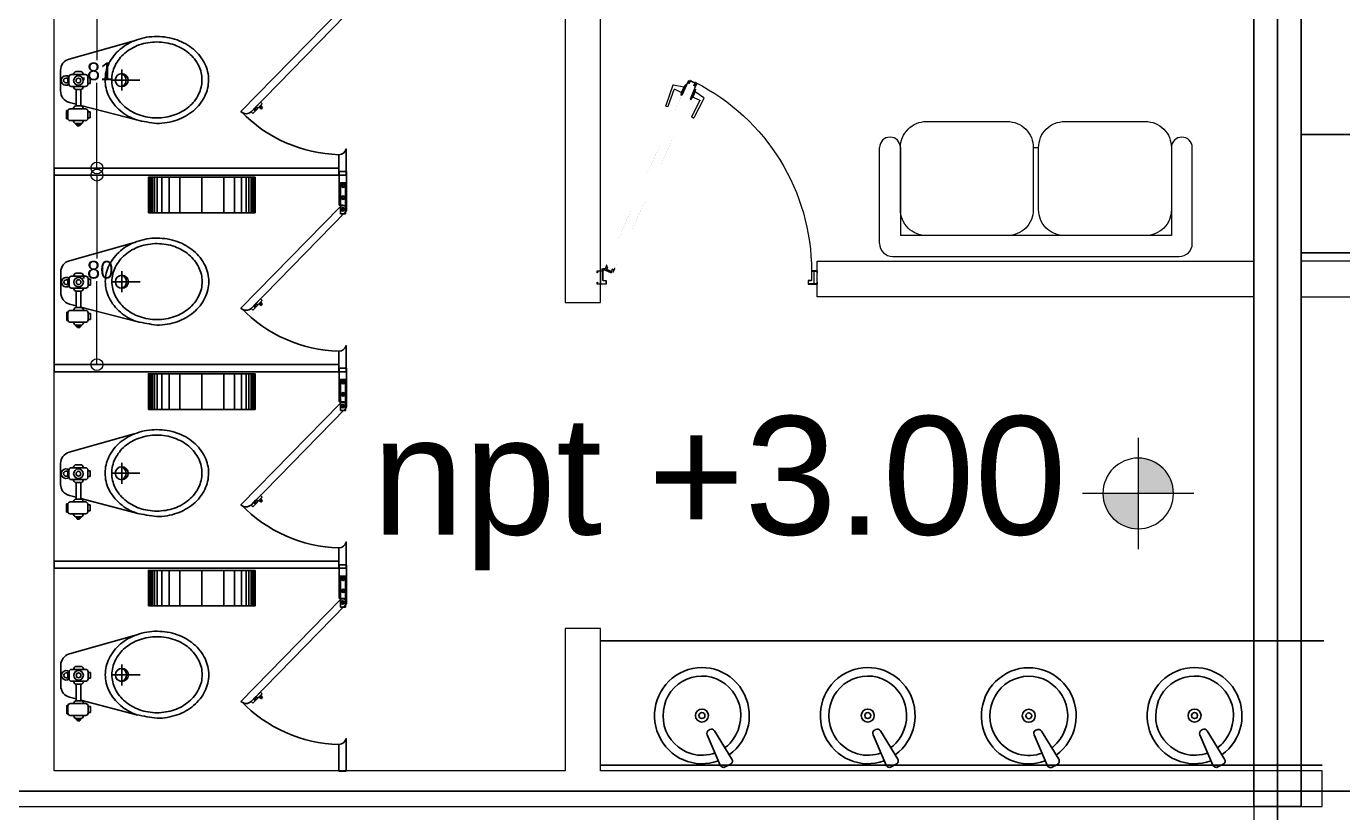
# Model space of a CAD drawing. Header units: millimetres. Extents: x 744843 to 745492, y 2520966 to 2521458.
# Drawn here: x 745410.05 to 745415.61, y 2521101.43 to 2521104.75 of the extents above; entities that cross this region are included whole.
import ezdxf

# ---------------------------------------------------------------- set-up
doc = ezdxf.new("R2010")
doc.units = ezdxf.units.MM
doc.header["$PDMODE"] = 35
doc.header["$PDSIZE"] = 1
doc.linetypes.add('HIDDEN', pattern=[9.524999999999999, 6.35, -3.175])
for name, color, linetype, lineweight in [('A_Cotas_Interiores', 8, 'Continuous', 20), ('A_Muebles', 8, 'Continuous', 20), ('A_Muros', 30, 'Continuous', 20), ('A_Muros_Concreto', 3, 'Continuous', 0), ('A_Niveles', 1, 'Continuous', 20), ('A_Proyecciones', 192, 'HIDDEN', 20), ('A_Puertas', 8, 'Continuous', 0), ('A_Textos', 4, 'Continuous', 20)]:
    doc.layers.add(name, color=color, linetype=linetype, lineweight=lineweight)
for name, color, linetype in [('A_Ejes', 8, 'Continuous'), ('A_Mamparas de Baño', 43, 'Continuous'), ('A_Muebles_fijos', 8, 'Continuous')]:
    doc.layers.add(name, color=color, linetype=linetype)
doc.styles.add('Arial', font='arial.ttf', dxfattribs={"height": 1})
doc.dimstyles.new('EJES', dxfattribs={"dimtxt": 0.25, "dimasz": 0.25, "dimexe": 0.5, "dimexo": 0.25, "dimgap": 0.01, "dimtad": 0, "dimtih": 1, "dimtoh": 1, "dimzin": 4, "dimdsep": 46, "dimtxsty": 'Standard', "dimblk": 'ORIGIN', "dimcen": 0.09, "dimclrd": 8, "dimclre": 8, "dimclrt": 4, "dimadec": 1, "dimazin": 0, "dimtfac": 1, "dimtofl": 0, "dimtmove": 2, "dimatfit": 3, "dimfxl": 0.15, "dimtolj": 1, "dimtzin": 0, "dimlwd": -1, "dimlwe": -1, "dimarcsym": 0})

# ---------------------------------------------------------------- blocks, each defined once
blk = doc.blocks.new('niveles')
at = {"layer": 'A_Niveles'}
h = blk.add_hatch(color=256, dxfattribs=at)
h.paths.add_polyline_path([(-0.4383139003582898, 0.1738469321280718), (-0.2893174949567765, 0.1738469321280718), (-0.2893174949567765, 0.3228433375295851, 0.4142135623730951)])
h.paths.add_polyline_path([(-0.1403210895552633, 0.1738469321280718), (-0.2893174949567765, 0.1738469321280718), (-0.2893174949567765, 0.02485052672655855, 0.414213562373095)])
for p, q in [((-0.2893174949567765, 0.4091083379462361), (-0.2893174949567765, -0.06141447369009256)), ((-0.5246079820208251, 0.1738469321280718), (-0.05402700789272785, 0.1738469321280718)), ((-0.4792100731283426, 0.1738469321280718), (-0.0939138752873987, 0.1738469321280718))]:
    blk.add_line(p, q, dxfattribs=at)
blk.add_circle((-0.2893174949567765, 0.1738469321280718), 0.1489964054015132, dxfattribs=at)
at = {"layer": 'A_Textos', "ltscale": 0.0065, "width": 1.2}
blk.add_attdef('NIVEL', (0, 0), '', height=0.3, dxfattribs=at)
blk = doc.blocks.new('Porta_rollo_planta')
at = {"layer": 'A_Muebles_fijos'}
for p, q in [((0.004294411046430469, -0.1499999999068677), (0.004294411279261112, -4.656612873077393e-10)), ((0.009457122418098152, -0.1499999999068677), (0.009457122650928795, -4.656612873077393e-10)), ((0.01655583677347749, -0.1499999999068677), (0.01655583700630814, -4.656612873077393e-10)), ((0.02623588847927749, -0.1499999999068677), (0.02623588871210814, -4.656612873077393e-10)), ((0.03720664547290653, -0.1499999999068677), (0.03720664570573717, -4.656612873077393e-10)), ((0.0565667855553329, -0.1499999999068677), (0.05656678578816354, -4.656612873077393e-10)), ((0.08689768251497298, -0.1499999999068677), (0.08689768274780363, -4.656612873077393e-10)), ((0.1320713059976697, -0.1499999999068677), (0.1320713062305003, -4.656612873077393e-10)), ((0.2250000000931323, -0.1499999999068677), (0.2250000003259629, -4.656612873077393e-10)), ((0.3179286941885948, -0.1499999999068677), (0.3179286939557642, -4.656612873077393e-10)), ((0.3631023176712915, -0.1499999999068677), (0.3631023174384609, -4.656612873077393e-10)), ((0.3934332146309316, -0.1499999999068677), (0.393433214398101, -4.656612873077393e-10)), ((0.412793354713358, -0.1499999999068677), (0.4127933544805273, -4.656612873077393e-10)), ((0.423764111706987, -0.1499999999068677), (0.4237641114741564, -4.656612873077393e-10)), ((0.433444163412787, -0.1499999999068677), (0.4334441631799564, -4.656612873077393e-10)), ((0.4405428777681664, -0.1499999999068677), (0.4405428775353357, -4.656612873077393e-10)), ((0.445705589139834, -0.1499999999068677), (0.4457055889070034, -4.656612873077393e-10))]:
    blk.add_line(p, q, dxfattribs=at)
at = {"layer": 'A_Muebles_fijos', "ltscale": 0.0065}
blk.add_lwpolyline([(0.4500000000698492, -0.1499999999068677), (0.4500000000698492, 0), (0, 0), (0, -0.1499999999068677)], close=True, dxfattribs=at)
blk = doc.blocks.new('_Origin')
at = {"color": 0, "linetype": 'ByBlock', "lineweight": -2}
blk.add_line((0, 0), (-1, 0), dxfattribs=at)
blk.add_circle((0, 0), 0.5, dxfattribs=at)
blk = doc.blocks.new('*D151')
at = {"layer": 'A_Cotas_Interiores', "color": 8, "transparency": 16777216}
for p, q in [((745410.1952390056, 2521104.970897703), (745410.3999600066, 2521104.970897703)), ((745410.3499600065, 2521104.920897704), (745410.3499600065, 2521104.610897704)), ((745410.3499600065, 2521104.205897704), (745410.3499600065, 2521104.515897704)), ((745410.1952390111, 2521104.155897704), (745410.3999600066, 2521104.155897704))]:
    blk.add_line(p, q, dxfattribs=at)
at = {"layer": 'Defpoints', "color": 0, "transparency": 16777216}
for p in [(745410.1702390056, 2521104.970897703), (745410.1702390111, 2521104.155897704), (745410.3499600065, 2521104.155897704)]:
    blk.add_point(p, dxfattribs=at)
at = {"layer": 'A_Cotas_Interiores', "color": 8, "transparency": 16777216, "xscale": 0.05, "yscale": 0.05, "zscale": 0.05}
for p, rotation in [((745410.3499600065, 2521104.970897703), 90), ((745410.3499600065, 2521104.155897704), 270)]:
    blk.add_blockref('_Origin', p, dxfattribs=dict(at, rotation=rotation))
at = {"layer": 'A_Cotas_Interiores', "color": 4, "transparency": 16777216, "insert": (745410.3499600061, 2521104.563397704), "char_height": 0.075, "attachment_point": 5}
blk.add_mtext('\\A1;.81', dxfattribs=at)
blk = doc.blocks.new('A-Mamparas_80_120')
at = {"layer": 'A_Mamparas de Baño', "color": 8}
for p, q in [((0.3567067396361381, 0.28211873723194), (0.3645466673187912, 0.2897806009277701)), ((0.3813207561615855, 0.2883256678469479), (0.3741689373273402, 0.2813362842425704))]:
    blk.add_line(p, q, dxfattribs=at)
at = {"layer": 'A_Mamparas de Baño', "ltscale": 0.0065}
for points in [[(-0.0007004152284935117, 0.6919757248833776), (-0.0007004155777394772, 0.6919757248833776), (-0.0007004144135862589, 0.8449999988079071), (0.03054958558641374, 0.8449999988079071), (0.0305495853535831, 0.7054182044230402, -0.4142135617568543), (0.02804958540946245, 0.7029182044789195), (0.01492711645551026, 0.7029182040132582)], [(0.00332109013106674, 0.6750010377727449, -1.037268795555563), (0.02621664979960769, 0.6962840449996293), (0.4447649645153433, 0.2680085757747293, -0.4142135623730951), (0.4005737057887018, 0.2685161838307977), (0.003321091062389314, 0.6750010387040675)], [(0, 0), (0.03124999988358468, -4.656612873077393e-10, 0.414213562373095), (0.03124999988358468, -4.656612873077393e-10), (0.03124999988358468, 0.02128624264150858), (0.03124999953433871, 0.08629874885082245, -0.3428375220750749), (0, 0.1105800592340529), (0, 0)]]:
    blk.add_lwpolyline(points, format="xyb", dxfattribs=at)
at = {"layer": 'A_Mamparas de Baño', "color": 8}
for points in [[(0.02514199027791619, 0.6659521171823144), (0.003444067784585059, 0.6659521171823144), (0.003444067784585059, 0.79683688422665), (0.02514199027791619, 0.79683688422665)], [(0.3950012698769569, 0.2600198034197092), (0.4021530877798796, 0.267009187489748), (0.3626641840673983, 0.3074158225208521), (0.3555123647674918, 0.3004264384508133)], [(0.3950012698769569, 0.2600198034197092), (0.4021530875470489, 0.2670091870240867), (0.3813207554630935, 0.2883256673812866), (0.3741689373273402, 0.2813362842425704)]]:
    blk.add_lwpolyline(points, close=True, dxfattribs=at)
at = {"layer": 'A_Mamparas de Baño', "color": 8, "ltscale": 0.0065}
blk.add_lwpolyline([(0.01492711645551026, 0.7029182040132582, 0.3154250637633644), (-0.0007004155777394772, 0.6919757248833776)], format="xyb", dxfattribs=at)
at = {"layer": 'A_Mamparas de Baño', "color": 8}
for points in [[(0.3537314035929739, 0.2851632214151323, 0.1359013355077227), (0.3611700301989913, 0.2946664532646537), (0.3611700301989913, 0.2946664532646537), (0.3693536682985723, 0.2862926265224814, 0.1359013354759165), (0.3596820752136409, 0.2790742535144091)], [(0.3567067396361381, 0.28211873723194, -0.1296620222317562), (0.3614766160026193, 0.2929220017977059), (0.3676167179364711, 0.2866392014548182, -0.1296619928803483), (0.3567067396361381, 0.28211873723194)]]:
    blk.add_lwpolyline(points, format="xyb", close=True, dxfattribs=at)
at = {"layer": 'A_Mamparas de Baño', "ltscale": 0.0065}
blk.add_lwpolyline([(0.0319072975544259, -4.656612873077393e-10), (1.232696767896414, -4.656612873077393e-10), (1.232696765218861, 0.02999999932944775), (0.0319072975544259, 0.02999999932944775)], close=True, dxfattribs=at)
at = {"layer": 'A_Mamparas de Baño', "color": 8}
for centre, radius in [((0.01345687336288393, 0.7858077986165881), 0.007436412641554412), ((0.01345687336288393, 0.7858077986165881), 0.004000000004656613), ((0.01345687336288393, 0.7345387265086174), 0.007436412641554412), ((0.01345687336288393, 0.7345387265086174), 0.004000000004656613), ((0.01492458523716778, 0.6854832265526056), 0.007436412641554412), ((0.01492458523716778, 0.6854832265526056), 0.004000000004656613), ((0.3853613929823041, 0.2770374198444188), 0.004000000004656611)]:
    blk.add_circle(centre, radius, dxfattribs=at)
blk.add_arc((0.01580416201613843, 0.6797208315692842), 0.5936230640352138, 271.4909818073023, 316.1783317938557, dxfattribs=at)
blk = doc.blocks.new('*D152')
at = {"layer": 'A_Cotas_Interiores', "color": 8, "transparency": 16777216}
for p, q in [((745410.1952390084, 2521104.125897705), (745410.3999600066, 2521104.125897705)), ((745410.3499600065, 2521104.075897705), (745410.3499600065, 2521103.773397705)), ((745410.3499600065, 2521103.375897705), (745410.3499600065, 2521103.678397705)), ((745410.1952390084, 2521103.325897705), (745410.3999600066, 2521103.325897705))]:
    blk.add_line(p, q, dxfattribs=at)
at = {"layer": 'Defpoints', "color": 0, "transparency": 16777216}
for p in [(745410.1702390084, 2521104.125897705), (745410.1702390084, 2521103.325897705), (745410.3499600065, 2521103.325897705)]:
    blk.add_point(p, dxfattribs=at)
at = {"layer": 'A_Cotas_Interiores', "color": 8, "transparency": 16777216, "xscale": 0.05, "yscale": 0.05, "zscale": 0.05}
for p, rotation in [((745410.3499600065, 2521104.125897705), 90), ((745410.3499600065, 2521103.325897705), 270)]:
    blk.add_blockref('_Origin', p, dxfattribs=dict(at, rotation=rotation))
at = {"layer": 'A_Cotas_Interiores', "color": 4, "transparency": 16777216, "insert": (745410.3499600061, 2521103.725897705), "char_height": 0.075, "attachment_point": 5}
blk.add_mtext('\\A1;.80', dxfattribs=at)
blk = doc.blocks.new('MUBA03PL')
at = {"layer": 'A_Muebles_fijos', "linetype": 'ByBlock'}
for p, q in [((-0.007945202818234805, 0.164857285816037), (-0.007945202818234694, 0.1673572858160369)), ((0.002054797181765315, 0.1823572858160371), (0.02205479718176555, 0.1823572858160371)), ((0.002054797181765426, 0.1773572858160369), (0.002054797181765426, 0.1823572858160371)), ((0.002054797181765315, 0.1773572858160369), (0.02205479718176555, 0.1773572858160369)), ((0.007054797181765431, 0.1823572858160371), (0.007054797181765431, 0.1873572858160369)), ((0.007054797181765431, 0.1873572858160369), (0.01705479718176555, 0.1873572858160369)), ((0.01705479718176555, 0.1823572858160371), (0.01705479718176555, 0.1873572858160369)), ((0.02205479718176544, 0.1773572858160369), (0.02205479718176544, 0.1823572858160371)), ((0.03205479718176545, 0.164857285816037), (0.03205479718176556, 0.167357285816037)), ((-0.03794520281823461, 0.1573572858160371), (-0.0329452028182346, 0.1573572858160371)), ((-0.03794520281823461, 0.1573572858160371), (-0.03794520281823466, 0.122357285816037)), ((-0.03794520281823466, 0.122357285816037), (-0.0329452028182346, 0.122357285816037)), ((-0.0329452028182346, 0.1548572858160371), (-0.0329452028182346, 0.1248572858160372)), ((-0.0229452028182346, 0.1648572858160371), (0.04205479718176534, 0.1648572858160371)), ((-0.0229452028182346, 0.1148572858160372), (0.04205479718176534, 0.1148572858160372)), ((-0.007945202818234805, 0.1148572858160372), (-0.007945202818234694, 0.1123572858160372)), ((0.03205479718176545, 0.1148572858160372), (0.03205479718176556, 0.112357285816037)), ((0.05205479718176535, 0.1548572858160371), (0.05205479718176535, 0.1248572858160371)), ((0.05205479718176535, 0.152357285816037), (0.06205479718176537, 0.152357285816037)), ((0.05205479718176535, 0.1273572858160371), (0.06205479718176537, 0.1273572858160371)), ((0.06205479718176537, 0.152357285816037), (0.06205479718176537, 0.1273572858160371)), ((0.002054797181765426, 0.1023572858160372), (0.002054797181765426, 0.03289141311595196)), ((0.002054797181765315, 0.1023572858160372), (0.02205479718176555, 0.1023572858160372)), ((0.02205479718176544, 0.1023572858160372), (0.02205479718176544, 0.03289141311595196)), ((-0.04033059170738295, 0.005383637130419887), (-0.03294520281823465, 0.005383637130419887)), ((-0.03294520281823466, 0.007891413115952046), (-0.02794520281823466, 0.007891413115952046)), ((-0.03294520281823466, 0.007891413115952046), (-0.03294520281823466, -0.01710858688404809)), ((-0.02794520281823466, 0.01039141311595199), (-0.02794520281823466, -0.01960858688404803)), ((-0.01794520281823459, 0.020391413115952), (0.04205479718176535, 0.020391413115952)), ((-0.007945202818234805, 0.020391413115952), (-0.007945202818234694, 0.02289141311595195)), ((0.002054797181765315, 0.03289141311595196), (0.02205479718176555, 0.03289141311595196)), ((0.03205479718176545, 0.020391413115952), (0.03205479718176556, 0.02289141311595195)), ((0.0520547971817653, 0.01039141311595199), (0.0520547971817653, -0.01960858688404803)), ((0.0520547971817653, 0.007891413115952046), (0.06205479718176531, 0.007891413115952046)), ((0.06205479718176531, 0.007891413115952046), (0.06205479718176531, -0.01710858688404809)), ((-0.04033059170738295, -0.01459530512613914), (-0.03294520281823465, -0.01459530512613914)), ((-0.03294520281823466, -0.01710858688404809), (-0.02794520281823466, -0.01710858688404809)), ((-0.01794520281823465, -0.02960858688404804), (0.0420547971817653, -0.02960858688404804)), ((-0.007945202818234805, -0.02960858688404804), (-0.007945202818234694, -0.03210858688404799)), ((0.002054797181765315, -0.042108586884048), (0.02205479718176555, -0.042108586884048)), ((0.03205479718176545, -0.02960858688404804), (0.03205479718176556, -0.03210858688404799)), ((0.0520547971817653, -0.01710858688404809), (0.06205479718176531, -0.01710858688404809))]:
    blk.add_line(p, q, dxfattribs=at)
at = {"layer": 'A_Muebles_fijos'}
for p, q in [((0.02205479718176544, 0.1003546987438531), (0.2627113941016618, 0.1630190134186776)), ((-0.0260131474980999, 0.08783833788051987), (0.002054797181765426, 0.09514692006860795)), ((-0.06332253236307323, -0.04728450974337106), (-0.06341380049320831, 0.03939915457505696)), ((0.1949185613753887, -0.05064343990837997), (0.1948251263136989, 0.03809821249026824)), ((0.1558456998915828, -0.006272613708999564), (0.2718705232503356, -0.006272613708999564)), ((-0.02681453998927158, -0.0953771297438128), (0.2474384538254711, -0.1722323705303935))]:
    blk.add_line(p, q, dxfattribs=at)
at = {"layer": 'A_Muebles_fijos', "linetype": 'ByBlock'}
for radius in [0.01999999999999998, 0.01000000000000001]:
    blk.add_circle((0.01205479718176527, -0.004608586884048131), radius, dxfattribs=at)
for centre, radius, start, end in [((0.002054797181765315, 0.1673572858160369), 0.01, 89.99999999999999, 180), ((0.02205479718176555, 0.1673572858160369), 0.01, 4.80263756900991e-13, 89.99999999999999), ((-0.0229452028182346, 0.1548572858160371), 0.01, 89.99999999999999, 180), ((-0.0229452028182346, 0.1248572858160372), 0.01, 180, 270), ((0.002054797181765315, 0.1123572858160372), 0.01, 180, 270), ((0.02205479718176555, 0.1123572858160372), 0.01, 270, 359.9999999999995), ((0.04205479718176534, 0.1548572858160371), 0.01, 0, 89.99999999999999), ((0.04205479718176534, 0.1248572858160371), 0.01, 270, 0), ((-0.04033059170738295, -0.004616362869580122), 0.01999999999999998, 51.65327969994375, 308.3504200393738), ((-0.04033059170738295, -0.004616362869580122), 0.01000000000000001, 90, 273.7189452542223), ((-0.01794520281823465, 0.01039141311595199), 0.01, 89.99999999999999, 180), ((0.002054797181765315, 0.02289141311595195), 0.01, 89.99999999999999, 180), ((0.02205479718176555, 0.02289141311595195), 0.01, 4.80263756900991e-13, 89.99999999999999), ((0.0420547971817653, 0.01039141311595199), 0.01, 0, 89.99999999999999), ((-0.01794520281823465, -0.01960858688404803), 0.01, 180, 270), ((0.002054797181765315, -0.03210858688404799), 0.01, 180, 270), ((0.02205479718176555, -0.03210858688404799), 0.01, 270, 359.9999999999996), ((0.0420547971817653, -0.01960858688404803), 0.01, 270, 0)]:
    blk.add_arc(centre, radius, start, end, dxfattribs=at)
at = {"layer": 'A_Muebles_fijos'}
for centre, radius, start, end in [((-0.01341382820747745, 0.03945179891137113), 0.05, 104.5950874527619, 180.0603259768673), ((0.184524810032121, -0.0062835079815473), 0.02933330356188307, 290.715344643524, 69.40530744194986), ((-0.01332256007734237, -0.04723186540705691), 0.05, 180.0603259768673, 254.3452777618358)]:
    blk.add_arc(centre, radius, start, end, dxfattribs=at)
at = {"layer": 'A_Muebles_fijos', "extrusion": (0, 0, -1)}
for centre, major_axis, ratio, start_param, end_param in [((0.4730938529719609, -0.8452744620713858), (-0.7283366307909107, -0.728336630790911), 0.9999999907021602, 2.145677627044654, 2.229610440056562), ((0.3433301478981051, -0.08269839285421055), (-0.1832865381940543, -0.1832865381940544), 0.9999999979639703, 2.355141601346871, 2.690136730501941), ((0.3105746694964368, -0.02215379819753449), (0.1338062642621465, -0.1338062642621465), 0.9999999983652426, 2.813062286539549, 3.227028665452437), ((0.3304073725485254, -0.04570182197275441), (0.1555760314809, -0.1555760314808999), 0.9999999966326925, 3.227028665934461, 3.590942801391618), ((0.3321140755324635, -0.04052650712909978), (-0.1356912155599463, -0.1356912155599464), 0.9999999975892566, 1.655624390025488, 2.019763085370978), ((0.3433194806457508, -0.07256696111070793), (-0.1596927967913729, -0.159692796791373), 0.9999999985371989, 2.019763085762261, 2.35514160160132), ((0.3433194806457508, -0.07256696111070793), (-0.1596927964754583, -0.1596927964754584), 0.9999999999735457, 2.355141602319492, 2.690520118345571), ((0.3544573908329952, -0.04050298192086499), (-0.1356912152448646, -0.1356912152448647), 0.9999999989022021, 2.690520117912109, 3.054658814408185), ((0.3759580604855913, -0.02208495716112535), (0.133806264363742, -0.133806264363742), 0.9999999993430027, 4.624847192727369, 5.038813570977103), ((0.2799831939519394, -0.007116444115665366), (-0.1097027336416219, -0.109702733641622), 0.9999999992025753, 0.7843452757709377, 1.242265960643167), ((0.3149161785732034, -0.02013205288457554), (0.1168272094052414, -0.1168272094052413), 0.9999999991285307, 2.812573068989725, 3.226420716957982), ((0.3716123036465618, -0.02007235790151041), (0.1168272097048319, -0.1168272097048318), 0.9999999975583393, 4.625455141423581, 5.039302787534082), ((0.4065178028431732, -0.006983217490044047), (-0.1097027335149631, -0.1097027335149631), 0.9999999993706251, 3.468017244253223, 3.925937929276904), ((0.2883868975223053, -0.007107596085545231), (0.09592937184290672, -0.09592937184290669), 0.9999999988332957, 2.355141601623339, 2.812573068954697), ((0.194871843898018, -0.006272613708999564), (-0.01940852226107381, -0.01940852226107382), 0.9999999970009227, 4.712388978885151, 10.99557428606474), ((0.3981140993892226, -0.006992065520164181), (0.0959293720210988, -0.09592937202109876), 0.9999999996812432, 5.039302788123447, 5.496734255637105), ((0.2883868975223053, -0.007107596085545231), (-0.09592937184925979, -0.09592937184925986), 0.9999999993349574, 0.3269138088074341, 0.7843452757443146), ((0.4065178028431732, -0.006983217490044047), (-0.1097027336564993, -0.1097027336564994), 0.9999999992042511, 3.92593792936009, 4.383858614149694), ((0.3105429364259366, 0.007985295089754652), (0.1338062646021851, -0.1338062646021851), 0.9999999979794557, 1.48325453886102, 1.897220916489769), ((0.3148886931485507, 0.005972696295800994), (-0.116827209371956, -0.116827209371956), 0.9999999996009404, -0.08693383875372485, 0.3269138086451402), ((0.3715848183383245, 0.006032390813204835), (-0.1168272097376901, -0.1168272097376902), 0.9999999971155697, 4.383369397565613, 4.797217043435799), ((0.3759263274150911, 0.008054136591825078), (-0.1338062644228365, -0.1338062644228365), 0.9999999991559471, 4.383858614643572, 4.797824992432891), ((0.3303260087159473, 0.03157502954346258), (0.1555760328729453, -0.1555760328729452), 0.9999999913887098, 1.119340407866279, 1.483254539749225), ((0.3320436059621173, 0.02640332031515558), (-0.1356912151719567, -0.1356912151719568), 0.9999999990756723, -0.4510725355538303, -0.08693383889264572), ((0.3431815162657771, 0.05846729903933723), (-0.1596927958941701, -0.1596927958941702), 0.9999999985112853, -0.7864510518725603, -0.4510725356487646), ((0.3431815162657771, 0.05846729903933723), (0.1596927959293301, -0.1596927959293301), 0.9999999998339548, 0.448966759555751, 0.7843452757497144), ((0.354386921262649, 0.02642684505772908), (0.1356912151177428, -0.1356912151177427), 0.9999999897916193, 0.08482806378889209, 0.4489667633101463), ((0.3431708488970074, 0.06859873124850113), (0.1832865396773095, -0.1832865396773094), 0.9999999968286647, 0.7843452771556515, 1.119340405751284), ((0.3431708488970074, 0.06859873124850113), (0.1832865382600372, -0.1832865382600371), 0.9999999988987636, 0.4493501469668698, 0.7843452761206043)]:
    blk.add_ellipse(centre, major_axis=major_axis, ratio=ratio, start_param=start_param, end_param=end_param, dxfattribs=at)
at = {"layer": 'A_Muebles_fijos', "extrusion": (0, 0, -0.9999999999999998)}
for centre, major_axis, ratio, start_param, end_param in [((0.3561749881955806, -0.04567469161483328), (-0.1555760314498242, -0.1555760314498243), 0.9999999965482356, 2.69013672992562, 3.054050865493487), ((0.3981140993892226, -0.006992065520164181), (-0.09592937199169634, -0.09592937199169642), 0.9999999993788391, 3.925937929312166, 4.383369396296293), ((0.3560936242465872, 0.031602160367045), (-0.1555760323957658, -0.1555760323957659), 0.9999999943684958, -1.485360315215316, -1.121446182339457)]:
    blk.add_ellipse(centre, major_axis=major_axis, ratio=ratio, start_param=start_param, end_param=end_param, dxfattribs=at)
at = {"layer": 'A_Muebles_fijos', "extrusion": (0, 0, -0.9999999999999999)}
blk.add_ellipse((0.2799831939519394, -0.007116444115665366), major_axis=(-0.1097027335683896, -0.1097027335683897), ratio=0.9999999997562181, start_param=0.3264245905463146, end_param=0.7843452754941169, dxfattribs=at)
blk = doc.blocks.new('sillon 2')
at = {"layer": 'A_Muebles'}
for p, q in [((34067.08763646973, -4054.29631900871), (34066.68283508412, -4054.29631900871)), ((34067.08763983131, -4054.296315787317), (34066.68283844571, -4054.296315787317)), ((34066.68283508412, -4054.384319008713), (34067.05463646973, -4054.384319008713)), ((34066.68283844571, -4054.384315787312), (34067.05463983132, -4054.384315787312)), ((34067.05463646973, -4054.384319008713), (34067.05463646973, -4055.528319008714)), ((34067.05463983132, -4054.384315787312), (34067.05463983132, -4055.528315787312)), ((34067.14263646974, -4055.561319008709), (34067.14263646974, -4054.35131900871)), ((34067.14263983131, -4055.561315787314), (34067.14263983131, -4054.351315787316)), ((34066.68283508412, -4054.967319008713), (34066.68283508412, -4054.945319008715)), ((34066.68283844571, -4054.967315787318), (34066.68283844571, -4054.945315787313)), ((34066.68283508412, -4055.528319008714), (34067.05463646973, -4055.528319008714)), ((34066.68283844571, -4055.528315787312), (34067.05463983132, -4055.528315787312)), ((34067.08763983131, -4055.616315787315), (34066.68283844571, -4055.616315787315))]:
    blk.add_line(p, q, dxfattribs=at)
for points in [[(34066.57283508413, -4054.835319008714), (34066.57283508413, -4054.494319008713, -0.4142135623730984), (34066.68283508412, -4054.384319008713), (34066.94463646973, -4054.384319008713, -0.4142135623730951), (34067.05463646973, -4054.494319008713), (34067.05463646973, -4054.835319008714, -0.4142135623731159), (34066.94463646973, -4054.945319008715), (34066.68283508412, -4054.945319008715, -0.4142135623731159)], [(34066.57283844571, -4054.835315787314), (34066.57283844571, -4054.494315787311, -0.4142135623730984), (34066.68283844571, -4054.384315787312), (34066.94463983132, -4054.384315787312, -0.4142135623730951), (34067.05463983132, -4054.494315787311), (34067.05463983132, -4054.835315787314, -0.4142135623731159), (34066.94463983132, -4054.945315787313), (34066.68283844571, -4054.945315787313, -0.4142135623731159)], [(34066.57283508413, -4055.418319008713), (34066.57283508413, -4055.077319008712, -0.4142135623730984), (34066.68283508412, -4054.967319008713), (34066.94463646973, -4054.967319008713, -0.4142135623730951), (34067.05463646973, -4055.077319008712), (34067.05463646973, -4055.418319008713, -0.4142135623731159), (34066.94463646973, -4055.528319008714), (34066.68283508412, -4055.528319008714, -0.4142135623731159)], [(34066.57283844571, -4055.418315787318), (34066.57283844571, -4055.077315787317, -0.4142135623730984), (34066.68283844571, -4054.967315787318), (34066.94463983132, -4054.967315787318, -0.4142135623730951), (34067.05463983132, -4055.077315787317), (34067.05463983132, -4055.418315787318, -0.4142135623731159), (34066.94463983132, -4055.528315787312), (34066.68283844571, -4055.528315787312, -0.4142135623731159)]]:
    blk.add_lwpolyline(points, format="xyb", close=True, dxfattribs=at)
for centre, radius, start, end in [((34066.68283508412, -4054.340319008711), 0.0439999999999991, 90, 270), ((34066.68283844571, -4054.340315787317), 0.0439999999999991, 90, 270), ((34067.08763646973, -4054.35131900871), 0.055, 0, 90), ((34067.08763983131, -4054.351315787316), 0.055, 0, 90), ((34066.68283508412, -4055.572319008715), 0.0439999999999991, 90, 270), ((34066.68283844571, -4055.572315787314), 0.0439999999999991, 90, 270), ((34067.08763646973, -4055.561319008709), 0.055, 270, 0), ((34067.08763983131, -4055.561315787314), 0.055, 270, 0)]:
    blk.add_arc(centre, radius, start, end, dxfattribs=at)
blk = doc.blocks.new('lavabo_d')
at = {"layer": 'A_Muebles_fijos'}
blk.add_lwpolyline([(0.1206546174346674, 0.2052571751652752, -0.4408869904041248), (0.1264875541902156, 0.1834479463786198), (0.053211973228069, 0.06451479091263883, -0.38803382916706), (0.03328632493096997, 0.05918561950397674), (0.02928648660640975, 0.06126269679713419, -0.3880338267183646), (0.02218406523362559, 0.08062728112043266), (0.07733589197514742, 0.2089719255760745, -0.4408870790228789), (0.09853102136770883, 0.2167457431426462)], format="xyb", close=True, dxfattribs=at)
for radius in [0.02749026077857419, 0.01248713432857419]:
    blk.add_circle((0, 0), radius, dxfattribs=at)
blk.add_ellipse((-4.76930798818989e-05, 0.0001081103196878264), major_axis=(0, 0.203), ratio=0.9852216748768474, start_param=-0.3545707191975582, end_param=5.666740714622119, dxfattribs=at)
blk.add_open_spline([(0.05690136378586098, 0.1572461931498531), (0.02504481988019473, 0.1692169327047716), (-0.01043774463113385, 0.1708063885922659), (-0.0981758766033485, 0.1465221006269024), (-0.1439568384256694, 0.1000367251927209), (-0.1737873990485633, -0.01261175221211154), (-0.1570988238499649, -0.07648793756856882), (-0.07664566776544415, -0.1591295968136609), (-0.01457901925290334, -0.1765323007745473), (0.09583029777642789, -0.147842377442342), (0.1423104259598184, -0.1020962472855823), (0.1738652934685797, 0.01005820154172284), (0.1581612336099111, 0.07419725616550843), (0.1113291754502054, 0.1238275629443836), (0.1033747211632436, 0.1307899657423101), (0.09485058323912739, 0.1369203844246104)], degree=3, knots=[-0.3545707191975582, -0.3545707191975582, -0.3545707191975582, -0.3545707191975582, 0.2662183712883734, 0.2662183712883734, 1.308218955082014, 1.308218955082014, 2.350219538875654, 2.350219538875654, 3.392220122669295, 3.392220122669295, 4.434220706462936, 4.434220706462936, 5.476221290256577, 5.476221290256577, 5.666740714622119, 5.666740714622119, 5.666740714622119, 5.666740714622119], dxfattribs=at)
blk = doc.blocks.new('puerta90-flat-1')
at = {"layer": 'A_Puertas'}
for p, q in [((-0.09630828804812097, 0.7607816127201374), (-0.09630828804812097, 0.8153750193377789)), ((-0.08865294686994218, 0.7906783827420156), (-0.08855308953216934, 0.7907782401962038)), ((-0.08865294686994218, 0.7607816127201374), (-0.08865294686994218, 0.7906783827420156)), ((-0.08855308953216934, 0.7907782401962038), (-0.08750982617503666, 0.7907782401962038)), ((-0.08750982617503666, 0.7907782401962038), (-0.0874099693029251, 0.7906783827420156)), ((-0.0874099693029251, 0.7607816127201374), (-0.0874099693029251, 0.7906783827420156)), ((0.8036912163951371, 0.7607294126719069), (0.8036912163951371, 0.8153228192895483)), ((-0.08865294686994218, 0.7581334319038149), (-0.08865294686994218, 0.7598988857425582)), ((-0.0874099693029251, 0.758913030273078), (-0.0874099693029251, 0.7598988857425582)), ((-0.08050878753429913, 0.7553052574002947), (-0.05165941861933732, 0.7678576165417041)), ((-0.08042704488626384, 0.7539852868139576), (-0.0511635065778222, 0.7667178509363737)), ((-0.0707954488462832, 0.7354871786737647), (-0.07716987782633566, 0.7501376724175941)), ((-0.07585582032344007, 0.7496204184207897), (-0.07306700700438284, 0.743210827473348)), ((-0.07306700700438284, 0.743210827473348), (-0.06757307227245235, 0.7456012383408677)), ((-0.06625901430389547, 0.7450839843440633), (-0.07266860583341384, 0.7422951714906674)), ((-0.07266860583341384, 0.7422951714906674), (-0.06987979251435661, 0.7358855806596409)), ((-0.07235389424032235, 0.7565891085032206), (-0.05129380978188181, 0.7657523504530843)), ((-0.06757307227245235, 0.7456012383408677), (-0.07235389424032235, 0.7565891085032206)), ((-0.06987979251435661, 0.7358855806596409), (-0.07108667015573644, 0.7353604682793673)), ((-0.06987979251435661, 0.7358855806596409), (-0.0707954488462832, 0.7354871786737647)), ((-0.05101425980693364, 0.7626069811012428), (-0.07024303299850487, 0.7542405427738856)), ((-0.07024303299850487, 0.7542405427738856), (-0.06625901430389547, 0.7450839843440633)), ((-0.05152801319501066, 0.7678058910023253), (-0.05111178138768935, 0.7668492567099463)), ((-0.05129380978188181, 0.7657523504530843), (-0.04651298781401181, 0.7547644801743161)), ((-0.05111178138768935, 0.7668492567099463), (-0.0511635065778222, 0.7667178509363737)), ((-0.04703024204364681, 0.7534504225550052), (-0.05101425980693364, 0.7626069811012428)), ((-0.04062065097978973, 0.7562392352919858), (-0.04703024204364681, 0.7534504225550052)), ((-0.04651298781401181, 0.7547644801743161), (-0.04101905261642003, 0.7571548910418358)), ((-0.04101905261642003, 0.7571548910418358), (-0.04380786546981597, 0.7635644819892775)), ((-0.04329061124018097, 0.7648785397250037), (-0.03691618226012849, 0.7502280460975896)), ((-0.03783183812639379, 0.749829644344544), (-0.04062065097978973, 0.7562392352919858)), ((-0.03783183812639379, 0.749829644344544), (-0.03662496048501396, 0.7503547567248177)), ((-0.03691618226012849, 0.7502280460975896), (-0.03783183812639379, 0.749829644344544)), ((0.2937039911047492, 0.1143873707696628), (0.2889815057859693, 0.1111364605676215)), ((0.3394652876303468, 0.03256409755701384), (0.2973343158372614, 0.1134221550382506)), ((0.2089524545007322, -0.02422203064637074), (0.178508297190902, 0.0617209593837913)), ((0.1802766561740015, 0.0650351423609834), (0.1858743500196312, 0.06627454167025348)), ((0.1886481164255116, 0.06490885618401876), (0.2133945986860368, -0.005476305370422097)), ((0.2880900321760151, 0.1081760296437722), (0.3227213869103167, 0.04209177569279632)), ((0.2170358492293332, -0.006464548168906958), (0.2451468874932203, 0.00675810175741276)), ((0.2467514915623639, 0.02017774096017888), (0.2431702968896303, 0.01861956320496461)), ((0.2431702968896303, 0.01861956320496461), (0.2456867658764992, 0.005517286372167973)), ((0.2625295921460662, -0.02587433996816912), (0.2431702968896303, 0.01861956320496461)), ((0.2546582102076087, -0.01510198506733218), (0.2456867658764992, 0.005517286372167973)), ((0.2661107868187997, -0.02431616232937017), (0.2467514915623639, 0.02017774096017888)), ((0.2812132012330864, 0.03517202928921392), (0.2847943959058199, 0.03673020692801288)), ((0.3005724964895222, -0.009321874000335129), (0.2812132012330864, 0.03517202928921392)), ((0.2847943959058199, 0.03673020692801288), (0.2926657773786161, 0.02595785202717593)), ((0.3041536911622558, -0.007763696245120855), (0.2847943959058199, 0.03673020692801288)), ((0.3209624291629467, 0.03875390219761243), (0.2921258989953373, 0.02719866741242072)), ((0.3016372217097256, 0.005338580587675779), (0.2926657773786161, 0.02595785202717593)), ((0.3041536911622558, -0.007763696245120855), (0.3016372217097256, 0.005338580587675779)), ((0.3386389390797291, 0.02945607330909183), (0.3021771005586658, 0.004097765202430992)), ((0.2117898204595718, -0.02573597279118189), (0.2551980890565488, -0.01634280045257697)), ((0.2625295921460662, -0.02587433996816912), (0.2546582102076087, -0.01510198506733218)), ((0.2661107868187997, -0.02431616232937017), (0.2625295921460662, -0.02587433996816912)), ((0.268918026820657, -0.02746919914355317), (0.2677111491792772, -0.02799431152382681)), ((0.3005724964895222, -0.009321874000335129), (0.3041536911622558, -0.007763696245120855)), ((0.3009659816742811, -0.01352513545865008), (0.3021728588499997, -0.01300002307837644))]:
    blk.add_line(p, q, dxfattribs=at)
for points in [[(-0.1111434529303637, 0.768817622105388), (-0.1111434529303637, 0.7608832939367574, 0.414213562373095), (-0.1101516619092848, 0.7598915027992632), (-0.0874099693029251, 0.7598915027992632, 0.414213562373095), (-0.08641817828184628, 0.7608832939367574), (-0.08641817828184628, 0.799449162332138, -0.414213562373095), (-0.08542638679510617, 0.8004409534696322), (-0.07356381544387602, 0.8004409534696322, 0.414213562373095), (-0.07257202395713591, 0.801432744490711), (-0.07257202395713591, 0.8152733382375743, 0.414213562373095), (-0.07356381544387602, 0.8162651292586531), (-0.1101516619092848, 0.8162651292586531, 0.414213562373095), (-0.1111434529303637, 0.8152733382375743), (-0.1111434529303637, 0.8073390099525284), (-0.1102533427766588, 0.8073390099525284), (-0.1102533427766588, 0.8152733382375743, -0.4142135623648038), (-0.1101516619092848, 0.8153750193377789), (-0.07356381544387602, 0.8153750193377789, -0.4142135623648037), (-0.0734621341108408, 0.8152733382375743), (-0.0734621341108408, 0.801432744490711, -0.4142135623648036), (-0.07356381544387602, 0.8013310632740911), (-0.08542638679510617, 0.8013310632740911, 0.4142135623735431), (-0.08730828796988988, 0.799449162332138), (-0.08730828796988988, 0.7608832939367574, -0.4142135623648038), (-0.0874099693029251, 0.7607816127201374), (-0.1101516619092848, 0.7607816127201374, -0.4142135623648038), (-0.1102533427766588, 0.7608832939367574), (-0.1102533427766588, 0.768817622105388)], [(0.8185263812773798, 0.7687654220571574), (0.8185263812773798, 0.7608310937721114, -0.414213562373095), (0.8175345897906396, 0.7598393027510326), (0.7947928971842799, 0.7598393027510326, -0.414213562373095), (0.7938011061632011, 0.7608310937721114), (0.7938011061632011, 0.7993969622839074, 0.414213562373095), (0.7928093151421223, 0.8003887533049863), (0.7809467433252308, 0.8003887533049863, -0.414213562373095), (0.779954952304152, 0.8013805444424804), (0.779954952304152, 0.8152211381893437, -0.414213562373095), (0.7809467433252308, 0.8162129292104225), (0.8175345897906396, 0.8162129292104225, -0.414213562373095), (0.8185263812773798, 0.8152211381893437), (0.8185263812773798, 0.8072868099042978), (0.8176362711236749, 0.8072868099042978), (0.8176362711236749, 0.8152211381893437, 0.4142135623648038), (0.8175345897906396, 0.8153228192895483), (0.7809467433252308, 0.8153228192895483, 0.4142135623648037), (0.7808450624578569, 0.8152211381893437), (0.7808450624578569, 0.8013805444424804, 0.4142135623648036), (0.7809467433252308, 0.8012788633422758), (0.7928093151421223, 0.8012788633422758, -0.4142135623735431), (0.794691216316906, 0.7993969622839074), (0.794691216316906, 0.7608310937721114, 0.4142135623648038), (0.7947928971842799, 0.7607294126719069), (0.8175345897906396, 0.7607294126719069, 0.4142135623648038), (0.8176362711236749, 0.7608310937721114), (0.8176362711236749, 0.7687654220571574)], [(0.3013292216927681, -0.03188009768931011), (0.2821004485011969, -0.04024653590025196), (0.2781164302722487, -0.03108997735401431), (0.2717068392083917, -0.03387879009099493), (0.268918026820657, -0.02746919914355317), (0.2680023704887304, -0.02786760101301411), (0.2743768004001055, -0.04251809464042822, 2.414213562373095), (0.2748940536984179, -0.04120403690470198), (0.2721052413106833, -0.03479444607367554), (0.277599176508275, -0.03240403497332522), (0.2831768017494056, -0.04522321698462406), (0.2840924576156709, -0.04482481511516312), (0.283295653876749, -0.04299350338263253), (0.3025244270683203, -0.03462706517169067), (0.3033212308072422, -0.03645837690422127), (0.3042368862078462, -0.03605997515117565), (0.2986592605010543, -0.02324079313987681), (0.3041531961643074, -0.02085038227235714), (0.306942008552042, -0.02725997321979889, 2.414213562373095), (0.3082560665205989, -0.02777722721660325), (0.3018816375405464, -0.01312673370560447), (0.3009659816742811, -0.01352513545865008), (0.3037547940620158, -0.01993472628967652), (0.2973452029981587, -0.02272353914307246)]]:
    blk.add_lwpolyline(points, format="xyb", close=True, dxfattribs=at)
at = {"layer": 'A_Puertas', "const_width": 4.945054945054945e-05}
for points in [[(-0.07415590190804267, 0.7482302850184794), (-0.0753334652400639, 0.7509367046950217, 1), (-0.07713705196520948, 0.7501519640281629), (0.2621647674822185, -0.01436117081178168), (0.2744096253299091, -0.04250380291344413, 1), (0.2762132129863772, -0.04171906213016996), (0.275035649654356, -0.03901264245362768), (0.2754437486872945, -0.03883507858702728), (0.2766213120193157, -0.04154149826356957, -0.9999999999999999), (0.2740015262969706, -0.04268136689645985), (0.26175666844928, -0.01453873479479739), (-0.07754515146380925, 0.7499744000451471, -0.9999999999999999), (-0.07492536574146413, 0.7511142686780374), (-0.07374780287510418, 0.7484078490014952)], [(-0.04394946794501209, 0.7613731031378563), (-0.04512703081137204, 0.7640795229308139, -1), (-0.04332344362056517, 0.7648642635976728), (0.2959783762925241, 0.0003511287577282474), (0.3082232341402147, -0.02779150334393421, -1), (0.3064196464837465, -0.02857624412720838), (0.3052420836173866, -0.02586982433425078), (0.3048339845844481, -0.02604738820085117), (0.3060115474508081, -0.0287538081102241, 0.9999999999999999), (0.3086313336388145, -0.02761393947733382), (0.2963864753254626, 0.0005286927407439634), (-0.04291534458762669, 0.7650418275806885, 0.9999999999999999), (-0.04553512984431052, 0.7639019589477982), (-0.04435756697795057, 0.7611955391548406)]]:
    blk.add_lwpolyline(points, format="xyb", close=True, dxfattribs=at)
at = {"layer": 'A_Puertas'}
blk.add_circle((-0.08540734124845528, 0.7543393857849594), 0.001997147612384556, dxfattribs=at)
for centre, radius, start, end in [((-0.08540734124845528, 0.7543393857849594), 0.004992869030961389, 130.5452362975975, 113.6468110935084), ((-0.07625422196007037, 0.7505360741706397), 0.0009985738061917238, 293.5138558908804, 203.5138558945246), ((-0.04420626710644626, 0.7644801379719581), 0.0009985738061921675, 23.51385589452461, 293.5138558908804), ((-0.0963099304354813, 0.7598925284182485), 0.8901117869995896, 296.7162829772329, 0.05889687832779014), ((0.2951059789628658, 0.1123507508382033), 0.002472527472527473, 25.67866292518696, 124.5431237205515), ((0.1808111598947022, 0.06262107974177411), 0.002472527472527472, 102.4845880651464, 201.3490488618191), ((0.1864088532746706, 0.0638604790510442), 0.002472527472527472, 25.08803465612039, 102.4845880651464), ((0.2903834936440859, 0.1090998405197467), 0.002472527472527473, 124.5431237205515, 201.9396771351126), ((0.320427925442246, 0.04116796481682172), 0.002472527472527473, 282.4845880651464, 21.93967713511263), ((0.3372369507559512, 0.03149269324055126), 0.002472527472527473, 304.5431237205514, 25.67866292518696), ((0.2112553167388711, -0.02332191028838793), 0.002472527472527472, 201.3490488618191, 282.4845880651464), ((0.2156338613712165, -0.004427928237447532), 0.002472527472527472, 205.0880346561204, 304.5431237205514)]:
    blk.add_arc(centre, radius, start, end, dxfattribs=at)

msp = doc.modelspace()

# ---------------------------------------------------------------- linework, layer by layer
at = {"layer": 'A_Cotas_Interiores'}
msp.add_line((745410.1702390084, 2521104.125897705), (745410.1702390084, 2521103.325897705), dxfattribs=at)
at = {"layer": 'A_Ejes'}
msp.add_line((745415.3345001081, 2521057.850764904), (745415.333764229, 2521173.137608745), dxfattribs=at)
at = {"layer": 'A_Ejes', "ltscale": 0.5}
msp.add_line((745296.0204129604, 2521101.524676683), (745459.3526146007, 2521101.524676682), dxfattribs=at)
at = {"layer": 'A_Mamparas de Baño', "color": 8}
for p, q in [((745411.0216150174, 2521101.924223373), (745411.0287668363, 2521101.91723399)), ((745411.046229034, 2521101.918016443), (745411.0383891063, 2521101.925678306))]:
    msp.add_line(p, q, dxfattribs=at)
at = {"layer": 'A_Mamparas de Baño', "ltscale": 0.0065}
for points in [[(745411.4036361888, 2521102.32787343), (745411.4036361892, 2521102.32787343), (745411.403636188, 2521102.480897704), (745411.372386188, 2521102.480897704), (745411.3723861882, 2521102.34131591, 0.4142135617568543), (745411.3748861882, 2521102.33881591), (745411.3880086571, 2521102.338815909)], [(745411.3996146835, 2521102.310898743, 1.037268795555563), (745411.3767191238, 2521102.33218175), (745410.9581708091, 2521101.903906281, 0.4142135623730951), (745411.0023620678, 2521101.904413889), (745411.3996146825, 2521102.310898744)], [(745411.4029357736, 2521101.609676684), (745411.3716857737, 2521101.609676684, -0.414213562373095), (745411.3716857737, 2521101.609676684), (745411.3716857737, 2521101.630962927), (745411.3716857741, 2521101.722196454, 0.3428375220750749), (745411.4029357736, 2521101.746477765), (745411.4029357736, 2521101.609676684)]]:
    msp.add_lwpolyline(points, format="xyb", dxfattribs=at)
at = {"layer": 'A_Mamparas de Baño', "color": 8}
for points in [[(745411.3777937833, 2521102.301849823), (745411.3994917058, 2521102.301849823), (745411.3994917058, 2521102.43273459), (745411.3777937833, 2521102.43273459)], [(745411.0079345037, 2521101.895917509), (745411.0007826858, 2521101.902906893), (745411.0402715895, 2521101.943313528), (745411.0474234088, 2521101.936324144)], [(745411.0079345037, 2521101.895917509), (745411.000782686, 2521101.902906892), (745411.0216150181, 2521101.924223373), (745411.0287668363, 2521101.91723399)]]:
    msp.add_lwpolyline(points, close=True, dxfattribs=at)
at = {"layer": 'A_Mamparas de Baño', "color": 8, "ltscale": 0.0065}
msp.add_lwpolyline([(745411.3880086571, 2521102.338815909, -0.3154250637633644), (745411.4036361892, 2521102.32787343)], format="xyb", dxfattribs=at)
at = {"layer": 'A_Mamparas de Baño', "color": 8}
for points in [[(745411.04920437, 2521101.921060927, -0.1359013355077227), (745411.0417657434, 2521101.930564159), (745411.0417657434, 2521101.930564159), (745411.0335821053, 2521101.922190332, -0.1359013354759165), (745411.0432536984, 2521101.914971959)], [(745411.046229034, 2521101.918016443, 0.1296620222317562), (745411.0414591576, 2521101.928819707), (745411.0353190557, 2521101.922536907, 0.1296619928803483), (745411.046229034, 2521101.918016443)]]:
    msp.add_lwpolyline(points, format="xyb", close=True, dxfattribs=at)
for centre, radius in [((745411.3894789002, 2521102.421705504), 0.007436412641554412), ((745411.3894789002, 2521102.421705504), 0.004000000004656613), ((745411.3894789002, 2521102.370436432), 0.007436412641554412), ((745411.3894789002, 2521102.370436432), 0.004000000004656613), ((745411.3880111884, 2521102.321380932), 0.007436412641554412), ((745411.3880111884, 2521102.321380932), 0.004000000004656613), ((745411.0175743806, 2521101.912935125), 0.004000000004656611)]:
    msp.add_circle(centre, radius, dxfattribs=at)
msp.add_arc((745411.3871316116, 2521102.315618537), 0.5936230640352138, 223.8216682076331, 268.5090181863101, dxfattribs=at)
at = {"layer": 'A_Muebles_fijos'}
for p, q in [((745415.4341491614, 2521104.297244065), (745417.5917210276, 2521104.297246444)), ((745415.4341491614, 2521103.797244065), (745417.8417213034, 2521103.79724672)), ((745415.5299681269, 2521102.159676684), (745412.4766984538, 2521102.159676685)), ((745415.5226136262, 2521101.635039622), (745412.4766984538, 2521101.635039623))]:
    msp.add_line(p, q, dxfattribs=at)
at = {"layer": 'A_Muros', "ltscale": 0.0065}
msp.add_lwpolyline([(745404.5340767311, 2521101.460037732), (745415.5226136276, 2521101.460039624), (745415.5226136274, 2521101.610039623), (745412.4766984521, 2521101.610039623), (745412.4766984547, 2521102.212244069), (745412.326698452, 2521102.212244069), (745412.3266984526, 2521101.610039623), (745410.1702390056, 2521101.610039623), (745410.1702390059, 2521106.713821705, 0.02442484513471296), (745412.3266984526, 2521106.923103925), (745412.3266984522, 2521103.587615367), (745412.4766984525, 2521103.587615367), (745412.4766984526, 2521106.948095756, 0.01059550401099189), (745413.9848842802, 2521107.344302881), (745413.9388066054, 2521107.488680239, -0.08522388248540849), (745409.4012244693, 2521106.854789699, -0.08714305960294154)], format="xyb", dxfattribs=at)
for points in [[(745415.2342943407, 2521103.612246196), (745413.3909371776, 2521103.612244163), (745413.3909371773, 2521103.762244163), (745415.234294341, 2521103.762246196)], [(745415.4341491617, 2521103.612244064), (745417.8417213036, 2521103.612242031), (745417.8417213039, 2521103.762242031), (745415.4341491614, 2521103.762244064)]]:
    msp.add_lwpolyline(points, close=True, dxfattribs=at)
at = {"layer": 'A_Muros_Concreto'}
for points in [[(745415.4341491616, 2521101.459674844), (745415.4341491616, 2521108.129986658), (745415.2342943407, 2521108.129986658), (745415.2342943407, 2521101.459674844)], [(745415.2342943408, 2521101.459674844), (745415.2342943408, 2521108.129986658), (745415.4341491617, 2521108.129986658), (745415.4341491617, 2521101.459674844)]]:
    msp.add_lwpolyline(points, close=True, dxfattribs=at)
at = {"layer": 'A_Proyecciones', "ltscale": 0.075}
msp.add_lwpolyline([(745415.2342943407, 2521098.065084221), (745415.4341491616, 2521098.065084221), (745415.4341491616, 2521101.459674844), (745415.2342943407, 2521101.459674844)], close=True, dxfattribs=at)

# ---------------------------------------------------------------- block references
at = {"layer": 'A_Muebles', "rotation": 270}
msp.add_blockref('sillon 2', (749469.2707080155, 2555170.924980637), dxfattribs=at)
at = {"layer": 'A_Muebles_fijos', "xscale": -1}
for name, p, rotation in [('MUBA03PL', (745410.2598398688, 2521104.520656678), 180), ('MUBA03PL', (745410.2607353418, 2521103.669274543), 180), ('MUBA03PL', (745410.2598398688, 2521102.860656678), 180), ('MUBA03PL', (745410.2607353418, 2521102.009274543), 180), ('lavabo_d', (745412.904369754, 2521101.843872451), 180.0000003201652), ('lavabo_d', (745413.604369754, 2521101.843872451), 180.0000003201652), ('lavabo_d', (745414.2842237159, 2521101.843125449), 180.0000003201652), ('lavabo_d', (745414.9842237158, 2521101.843872451), 180.0000003201652)]:
    msp.add_blockref(name, p, dxfattribs=dict(at, rotation=rotation))
for p in [(745411.0176061249, 2521104.11693895), (745411.0176061249, 2521103.286938949), (745411.0176061249, 2521102.456938949)]:
    msp.add_blockref('Porta_rollo_planta', p, dxfattribs=at)
at = {"layer": 'A_Muros', "xscale": -1}
for p in [(745411.4029357736, 2521104.125897706), (745411.4029357736, 2521103.295897705), (745411.4029357736, 2521102.465897705)]:
    msp.add_blockref('A-Mamparas_80_120', p, dxfattribs=at)
at = {"layer": 'A_Puertas', "xscale": -1, "rotation": 180}
msp.add_blockref('puerta90-flat-1', (745412.5730067405, 2521104.48163665), dxfattribs=at)
at = {"layer": 'A_Textos'}
ref = msp.add_blockref('niveles', (745414.4568608261, 2521102.60803855), dxfattribs=dict(at, xscale=-1))
ref.add_attrib('NIVEL', 'npt +3.00', (745411.5117721495, 2521102.60803855), dxfattribs={"ltscale": 0.0065, "height": 0.5, "style": 'Arial'})

# ---------------------------------------------------------------- dimensions: what is measured, and where the dimension line sits
at = {"layer": 'A_Cotas_Interiores'}
for p1, p2, distance, picture, middle in [((745410.1702390056, 2521104.970897703), (745410.1702390111, 2521104.155897704), 0.1797209954820573, '*D151', (745410.3499600061, 2521104.563397704)), ((745410.1702390084, 2521104.125897705), (745410.1702390084, 2521103.325897705), 0.17972099815960974, '*D152', (745410.3499600061, 2521103.725897705))]:
    dim = msp.add_aligned_dim(p1=p1, p2=p2, distance=distance, dimstyle='EJES', override={"dimtxt": 0.075, "dimasz": 0.05, "dimexe": 0.05, "dimexo": 0.025, "dimfxl": 1.25}, dxfattribs=at)
    dim.commit()
    dim.dimension.update_dxf_attribs({"geometry": picture, "text_midpoint": middle})

doc.saveas('drawing.dxf')
